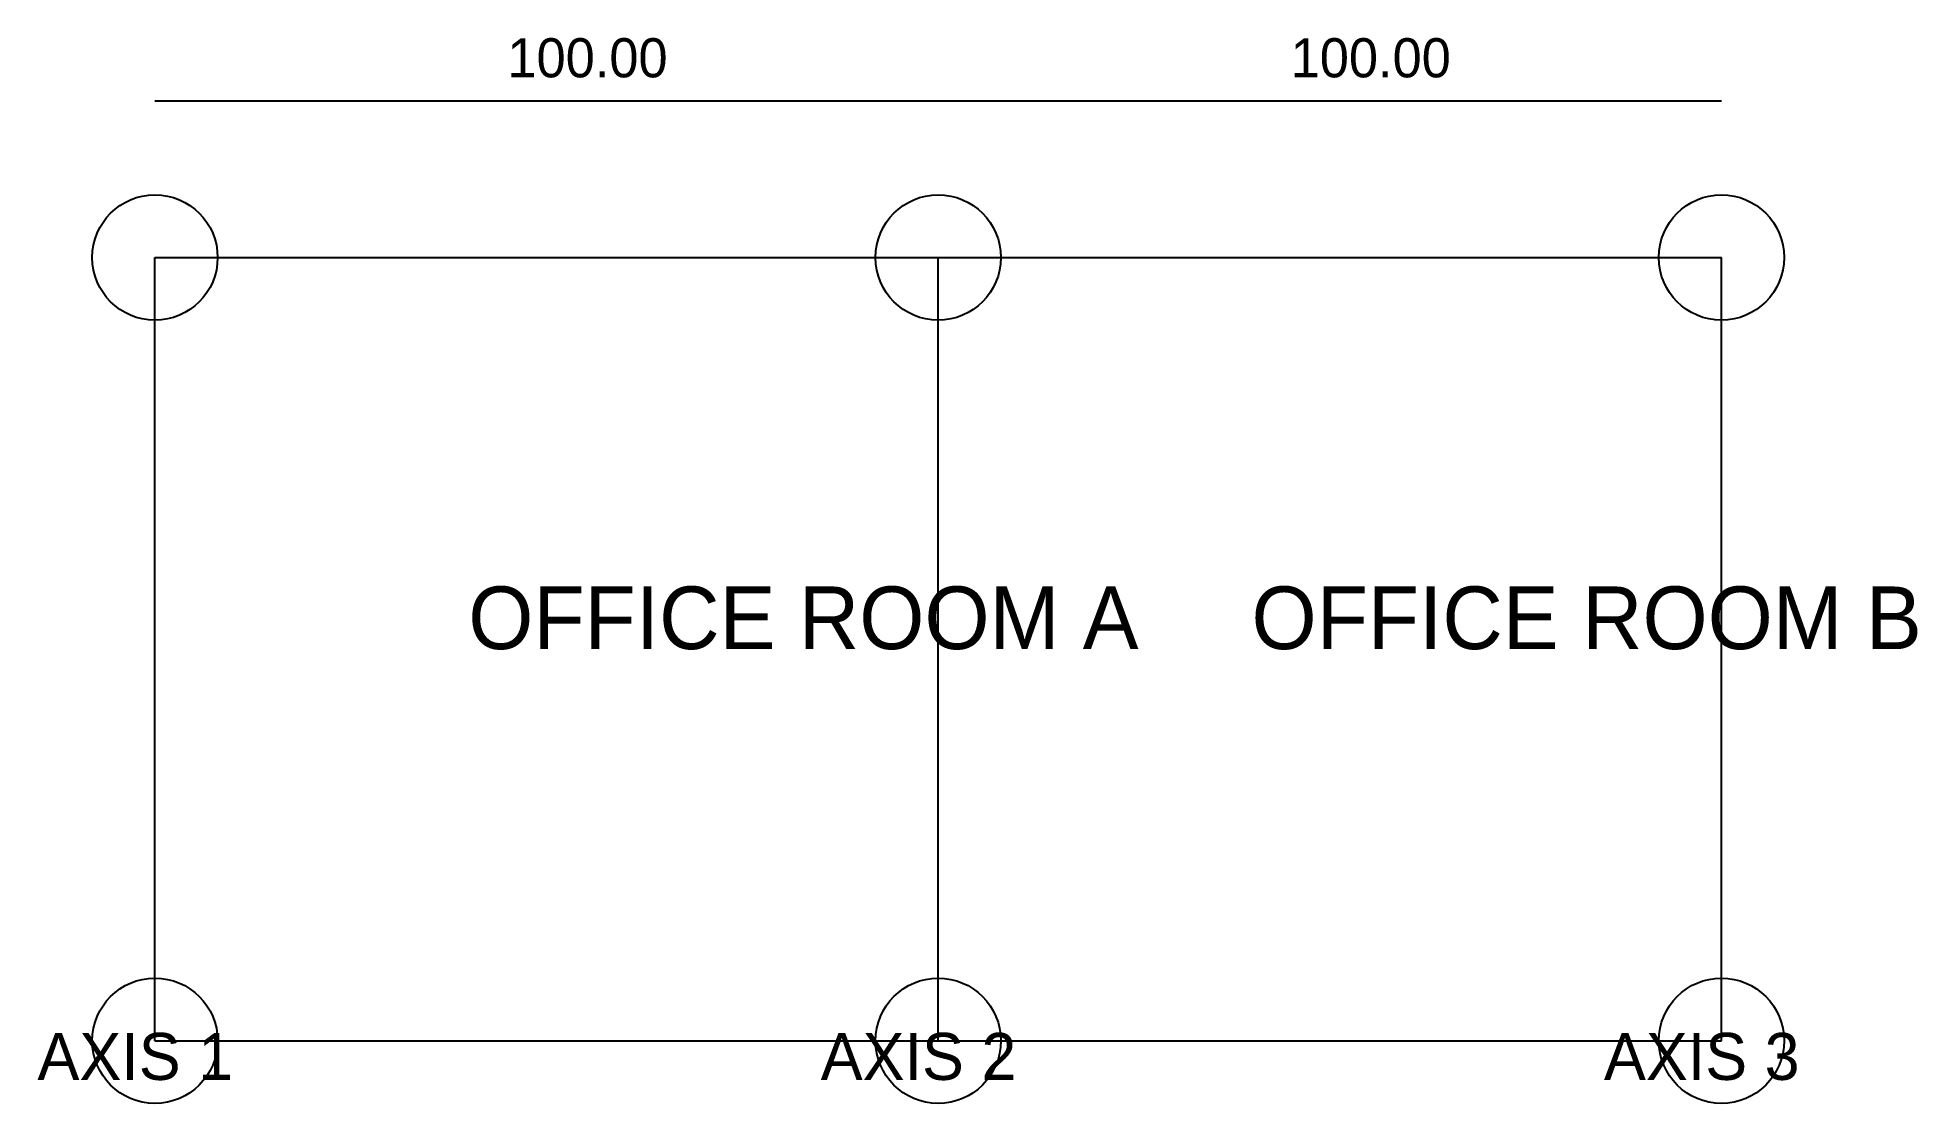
# Model space of a CAD drawing. Extents: x -15 to 225, y -8 to 128.
import ezdxf

# ---------------------------------------------------------------- set-up
doc = ezdxf.new("R2010")
doc.units = 0
doc.layers.add('DIMENSIONS', color=1, linetype='Continuous')
doc.layers.add('WALLS', color=4, linetype='Continuous')

msp = doc.modelspace()

# ---------------------------------------------------------------- linework, layer by layer
for p, q in [((0, 100), (200, 100)), ((0, 0), (0, 100)), ((100, 0), (100, 100)), ((200, 0), (200, 100)), ((0, 0), (200, 0))]:
    msp.add_line(p, q)
at = {"layer": 'DIMENSIONS'}
for p, q in [((0, 120), (100, 120)), ((100, 120), (200, 120))]:
    msp.add_line(p, q, dxfattribs=at)
at = {"layer": 'WALLS'}
for centre in [(0, 100), (100, 100), (200, 100), (0, 0), (100, 0), (200, 0)]:
    msp.add_circle(centre, 8, dxfattribs=at)

# ---------------------------------------------------------------- texts
for s, p in [('AXIS 1', (-15, -5)), ('AXIS 2', (85, -5)), ('AXIS 3', (185, -5))]:
    msp.add_text(s, height=6).set_placement(p)
at = {"layer": 'DIMENSIONS'}
for p in [(45, 123), (145, 123)]:
    msp.add_text('100.00', height=5, dxfattribs=at).set_placement(p)
at = {"layer": 'WALLS'}
for s, p in [('OFFICE ROOM A', (40, 50)), ('OFFICE ROOM B', (140, 50))]:
    msp.add_text(s, height=8, dxfattribs=at).set_placement(p)

doc.saveas('drawing.dxf')
